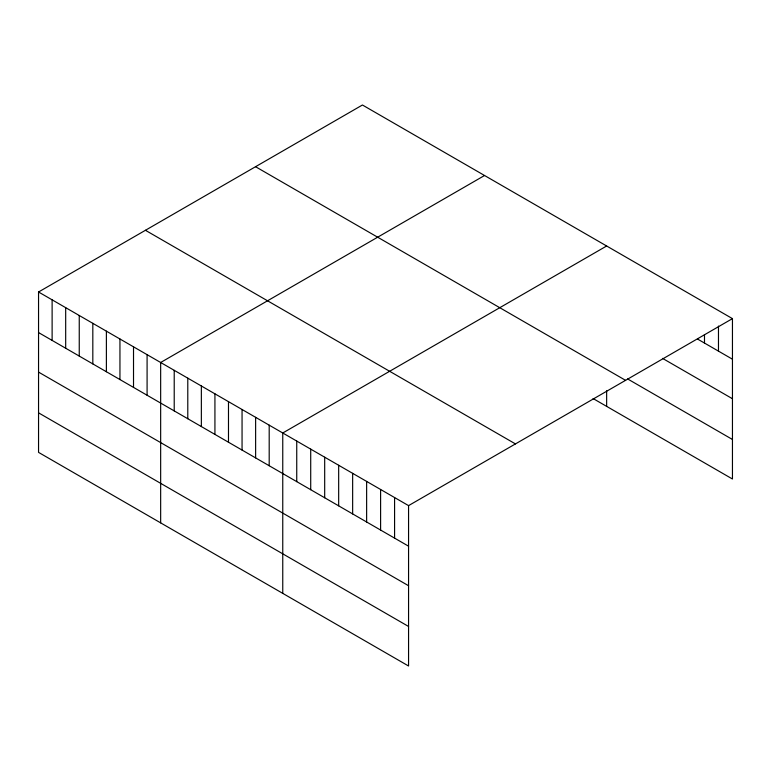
<?xml version="1.0" encoding="UTF-8"?>
<svg xmlns="http://www.w3.org/2000/svg" width="771" height="771" viewBox="0 0 771 771"><rect width="100%" height="100%" fill="white"/><g stroke="black" fill="none" stroke-linecap="round" stroke-linejoin="round"><path stroke-width="1.16" d="M38.55 291.997L408.563 505.622L408.563 665.999L38.55 452.375L38.55 291.997L362.437 105.001L732.45 318.625L732.45 479.003L593.082 398.54M484.545 175.499L160.657 362.495L160.657 522.873M606.642 245.997L282.755 432.994L282.755 593.362M408.563 505.622L732.45 318.625M697.504 339.028L732.45 359.199M662.559 358.38L732.45 398.732M627.613 378.937L732.45 439.47M255.558 166.709L625.57 380.334M145.43 230.288L515.442 443.913M38.55 332.571L408.563 546.196M38.55 372.104L408.563 585.729M38.55 412.842L408.563 626.466M718.476 326.075L718.476 351.133M704.492 334.71L704.492 343.066M606.642 390.791L606.642 406.365M394.579 497.555L394.579 538.129M380.604 489.479L380.604 530.062M366.63 481.412L366.63 521.986M352.646 473.346L352.646 513.92M338.671 465.27L338.671 505.843M324.687 457.203L324.687 497.777M310.713 449.127L310.713 489.71M296.739 441.06L296.739 481.634M269.195 425.158L269.195 465.732M255.625 417.323L255.625 457.897M242.055 409.488L242.055 450.071M228.486 401.662L228.486 442.236M214.926 393.827L214.926 434.401M201.356 385.992L201.356 426.565M187.787 378.166L187.787 418.74M174.217 370.331L174.217 410.904M147.088 354.66L147.088 395.234M133.518 346.834L133.518 387.408M119.948 338.999L119.948 379.573M106.388 331.164L106.388 371.738M92.819 323.328L92.819 363.902M79.249 315.503L79.249 356.077M65.68 307.668L65.68 348.241M52.12 299.832L52.12 340.406"/></g></svg>
